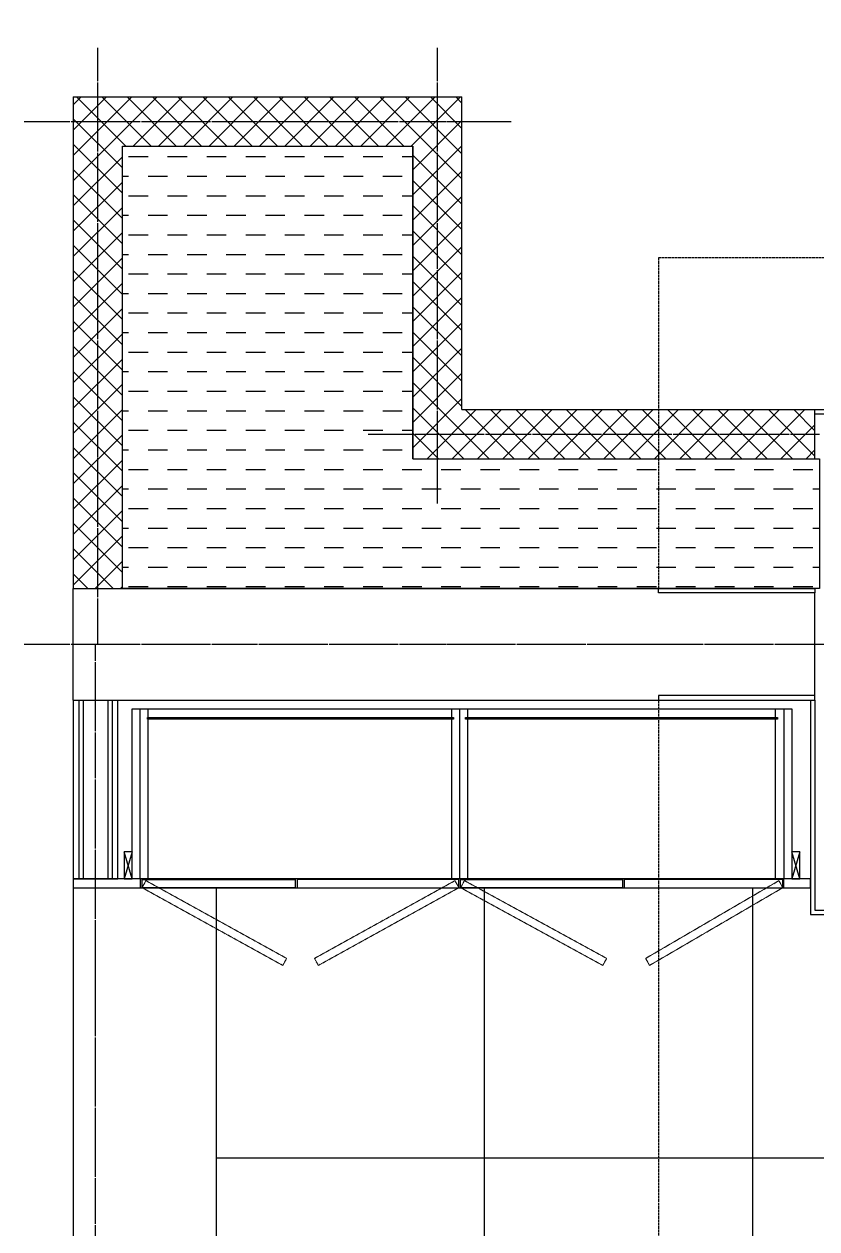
# Model space of a CAD drawing. Header units: millimetres. Extents: x 18456 to 179493, y -203649 to 469211.
# Drawn here: x 113339 to 115114, y -23854 to -21158 of the extents above; entities that cross this region are included whole.
import ezdxf

# ---------------------------------------------------------------- set-up
doc = ezdxf.new("R2010")
doc.units = ezdxf.units.MM
for name, pattern in [('X-평면도(기본형)$0$CEN', [52.5, 50, -1, 0.5, -1]), ('X-평면도(기본형)$0$HID', [2.8, 1.8, -1]), ('X-평면도(기본형)$0$HID2', [7.5, 6, -1.5])]:
    doc.linetypes.add(name, pattern=pattern)
for name, color, linetype, true_color in [('X-평면도(기본형)$0$40HAT', 9, 'Continuous', 0x808080), ('X-평면도(기본형)$0$4GYP', 4, 'Continuous', 0x00ffff), ('X-평면도(기본형)$0$7GYP', 7, 'Continuous', 0x000000), ('X-평면도(기본형)$0$A02-벽체-조적', 3, 'Continuous', 0x00ff00), ('X-평면도(기본형)$0$CEN', 1, 'X-평면도(기본형)$0$CEN', 0xff0000), ('X-평면도(기본형)$0$I-FL-FUR(B)', 6, 'Continuous', 0xff00ff), ('X-평면도(기본형)$0$INS', 9, 'Continuous', 0x808080), ('X-평면도(기본형)$0$LV', 4, 'Continuous', 0x00ffff), ('X-평면도(기본형)$0$TIL', 5, 'Continuous', 0x0000ff), ('X-평면도(기본형)$0$UIS', 7, 'X-평면도(기본형)$0$HID2', 0x000000), ('X-평면도(기본형)$0$W1', 2, 'Continuous', 0xffff00), ('X-평면도(기본형)$0$W2', 3, 'Continuous', 0x00ff00), ('X-평면도(기본형)$0$설비OPEN', 9, 'Continuous', 0x808080)]:
    doc.layers.add(name, color=color, linetype=linetype, true_color=true_color)
doc.layers.add('X-평면도(기본형)$0$F-FUR-FIX', color=6, linetype='Continuous', lineweight=9, true_color=0xff00ff)

# ---------------------------------------------------------------- blocks, each defined once
blk = doc.blocks.new('X-평면도(기본형)$0$A$C0EF505D0')
at = {"layer": 'X-평면도(기본형)$0$F-FUR-FIX', "color": 1, "linetype": 'X-평면도(기본형)$0$HID', "ltscale": 0.5, "true_color": 0xff0000}
for points in [[(558.2, 1149.2), (574, 1157.8), (400, 1456), (384.2, 1447.4)], [(558.2, 1061.8), (574, 1053.2), (400, 735), (384.2, 743.6)], [(558.2, 408), (574, 416.5), (400, 731), (384.2, 722.4)], [(558.2, 345.5), (574, 337), (400, 22.1), (384.2, 30.6)]]:
    blk.add_lwpolyline(points, close=True, dxfattribs=at)
at = {"layer": 'X-평면도(기본형)$0$I-FL-FUR(B)', "ltscale": 3}
for p, q in [((380, 1518), (380, -132)), ((400, 1518), (380, 1518)), ((400, -132), (400, 1518)), ((380, 1494), (320, 1476)), ((320, 1494), (380, 1476)), ((0, 0), (0, 1476)), ((0, 1476), (380, 1476)), ((0, 1458), (380, 1458)), ((400, 1458), (380, 1458)), ((380, 1440), (0, 1440)), ((380, 751), (0, 751)), ((380, 733), (0, 733)), ((380, 715), (0, 715)), ((380, 36), (0, 36)), ((380, 18), (0, 18)), ((380, 0), (0, 0)), ((380, 0), (320, -18)), ((320, 0), (380, -18)), ((380, 18), (400, 18)), ((380, -132), (400, -132))]:
    blk.add_line(p, q, dxfattribs=at)
for points in [[(320, 1476), (380, 1476), (380, 1494), (320, 1494)], [(19, 1444), (23, 1444), (23, 746), (19, 746)], [(382, 1101.3), (400, 1101.3), (400, 1456), (382, 1456)], [(382, 1097.3), (400, 1097.3), (400, 735), (382, 735)], [(382, 368.8), (400, 368.8), (400, 731), (382, 731)], [(19, 719), (23, 719), (23, 34.1), (19, 34.1)], [(382, 364.8), (400, 364.8), (400, 22.1), (382, 22.1)], [(320, -18), (380, -18), (380, 0), (320, 0)]]:
    blk.add_lwpolyline(points, close=True, dxfattribs=at)
blk = doc.blocks.new('X-평면도(기본형)$0$is2')
at = {"layer": 'X-평면도(기본형)$0$INS'}
for points in [[(0, -350), (0, 0), (10, 0)], [(250, -350), (250, 0), (240, 0)]]:
    blk.add_lwpolyline(points, dxfattribs=at)
at = {"layer": 'X-평면도(기본형)$0$W1'}
for points in [[(10, 0), (10, -350), (0, -350)], [(240, 0), (240, -350), (250, -350)]]:
    blk.add_lwpolyline(points, dxfattribs=at)

msp = doc.modelspace()

# ---------------------------------------------------------------- hatches: boundary and pattern name
at = {"layer": 'X-평면도(기본형)$0$40HAT'}
h = msp.add_hatch(dxfattribs=at)
h.set_pattern_fill('H3', color=256, scale=40, style=0, pattern_type=2)
h.set_pattern_definition([(315, (-431264.733, -191964.843), (28.2842712, 28.2842712), []), (45, (-431264.733, -191964.843), (-28.2842712, 28.2842712), [])])
h.paths.add_polyline_path([(113449.4, -22420.6), (113559.4, -22420.6), (113559.4, -21430.6), (114209.4, -21430.6), (114209.4, -22130.6), (115109.4, -22130.6), (115109.4, -22020.6), (114319.4, -22020.6), (114319.4, -21320.6), (113449.4, -21320.6)], flags=0)
at = {"layer": 'X-평면도(기본형)$0$설비OPEN'}
h = msp.add_hatch(dxfattribs=at)
h.set_pattern_fill('DASH', color=256, scale=350, style=0, pattern_type=2)
h.set_pattern_definition([(0, (-162883.12, -176635.57), (43.75, 43.75), [43.75, -43.75])])
h.paths.add_polyline_path([(113559.4, -22420.6), (113559.4, -21430.6), (114209.4, -21430.6), (114209.4, -22130.6), (115119.4, -22130.6), (115119.4, -22420.6), (113559.4, -22420.6)], flags=0)

# ---------------------------------------------------------------- linework, layer by layer
at = {"layer": 'X-평면도(기본형)$0$4GYP'}
for p, q in [((115109.4, -22030.6), (115109.4, -22020.6)), ((115109.4, -22020.6), (116034.4, -22020.6)), ((116044.4, -22030.6), (115109.4, -22030.6)), ((115099.4, -22670.6), (115099.4, -23150.6)), ((115109.4, -22670.6), (115109.4, -23140.6)), ((115099.4, -23150.6), (115609.4, -23150.6)), ((115109.4, -23140.6), (115609.4, -23140.6))]:
    msp.add_line(p, q, dxfattribs=at)
at = {"layer": 'X-평면도(기본형)$0$7GYP'}
for p, q in [((113449.4, -22670.6), (113449.4, -23070.6)), ((113461.9, -22670.6), (113461.9, -23070.6)), ((113471.4, -22670.6), (113471.4, -23070.6)), ((113527.4, -23070.6), (113527.4, -22670.6)), ((113536.9, -23070.6), (113536.9, -22670.6)), ((113549.4, -23070.6), (113549.4, -22670.6)), ((113449.4, -23070.6), (113549.4, -23070.6))]:
    msp.add_line(p, q, dxfattribs=at)
at = {"layer": 'X-평면도(기본형)$0$CEN'}
for p, q in [((113504.4, -22545.6), (113504.4, -21210.6)), ((114264.4, -22230.6), (114264.4, -21210.6)), ((113339.4, -21375.6), (114429.4, -21375.6)), ((114109.4, -22075.6), (115119.4, -22075.6)), ((113339.4, -22545.6), (115909.4, -22545.6)), ((113499.4, -25260.6), (113499.4, -22545.6))]:
    msp.add_line(p, q, dxfattribs=at)
at = {"layer": 'X-평면도(기본형)$0$LV'}
for p, q in [((113449.4, -23070.6), (113449.4, -24320.6)), ((113769.4, -23090.6), (113769.4, -24300.6))]:
    msp.add_line(p, q, dxfattribs=at)
at = {"layer": 'X-평면도(기본형)$0$TIL'}
for p, q in [((114369.4, -23090.6), (114369.4, -24300.6)), ((114969.4, -23090.6), (114969.4, -24300.6)), ((113769.4, -23695.6), (115609.4, -23695.6))]:
    msp.add_line(p, q, dxfattribs=at)
at = {"layer": 'X-평면도(기본형)$0$UIS'}
for points in [[(115724.4, -15940.6), (115724.4, -21680.6), (114759.4, -21680.6), (114759.4, -22420.6)], [(114759.4, -22670.6), (114759.4, -26620.6), (114599.4, -26620.6)]]:
    msp.add_lwpolyline(points, dxfattribs=at)
at = {"layer": 'X-평면도(기본형)$0$W1'}
for p, q in [((113449.4, -22670.6), (113449.4, -22420.6)), ((113449.4, -22420.6), (114759.4, -22420.6)), ((115109.4, -22660.6), (115109.4, -22430.6)), ((113449.4, -22670.6), (114759.4, -22670.6))]:
    msp.add_line(p, q, dxfattribs=at)
at = {"layer": 'X-평면도(기본형)$0$W2'}
for p, q in [((113449.4, -21320.6), (113449.4, -22420.6)), ((113449.4, -21320.6), (114319.4, -21320.6)), ((114319.4, -22020.6), (114319.4, -21320.6)), ((113559.4, -22420.6), (113559.4, -21430.6)), ((113559.4, -21430.6), (114209.4, -21430.6)), ((114209.4, -22130.6), (114209.4, -21430.6)), ((114319.4, -22020.6), (115109.4, -22020.6)), ((115109.4, -22130.6), (115109.4, -22020.6)), ((114209.4, -22130.6), (115109.4, -22130.6)), ((113449.4, -22420.6), (113559.4, -22420.6))]:
    msp.add_line(p, q, dxfattribs=at)
at = {"layer": 'X-평면도(기본형)$0$설비OPEN'}
msp.add_lwpolyline([(113559.4, -22420.6), (113559.4, -21430.6), (114209.4, -21430.6), (114209.4, -22130.6), (115119.4, -22130.6), (115119.4, -22420.6)], close=True, dxfattribs=at)

# ---------------------------------------------------------------- block references
at = {"layer": 'X-평면도(기본형)$0$A02-벽체-조적', "rotation": 270.0000000000001}
msp.add_blockref('X-평면도(기본형)$0$A$C0EF505D0', (113581.4, -22690.6), dxfattribs=at)
at = {"layer": 'X-평면도(기본형)$0$W1', "xscale": -1, "rotation": 270.0000000000001}
msp.add_blockref('X-평면도(기본형)$0$is2', (115109.4, -22670.6), dxfattribs=at)

doc.saveas('drawing.dxf')
